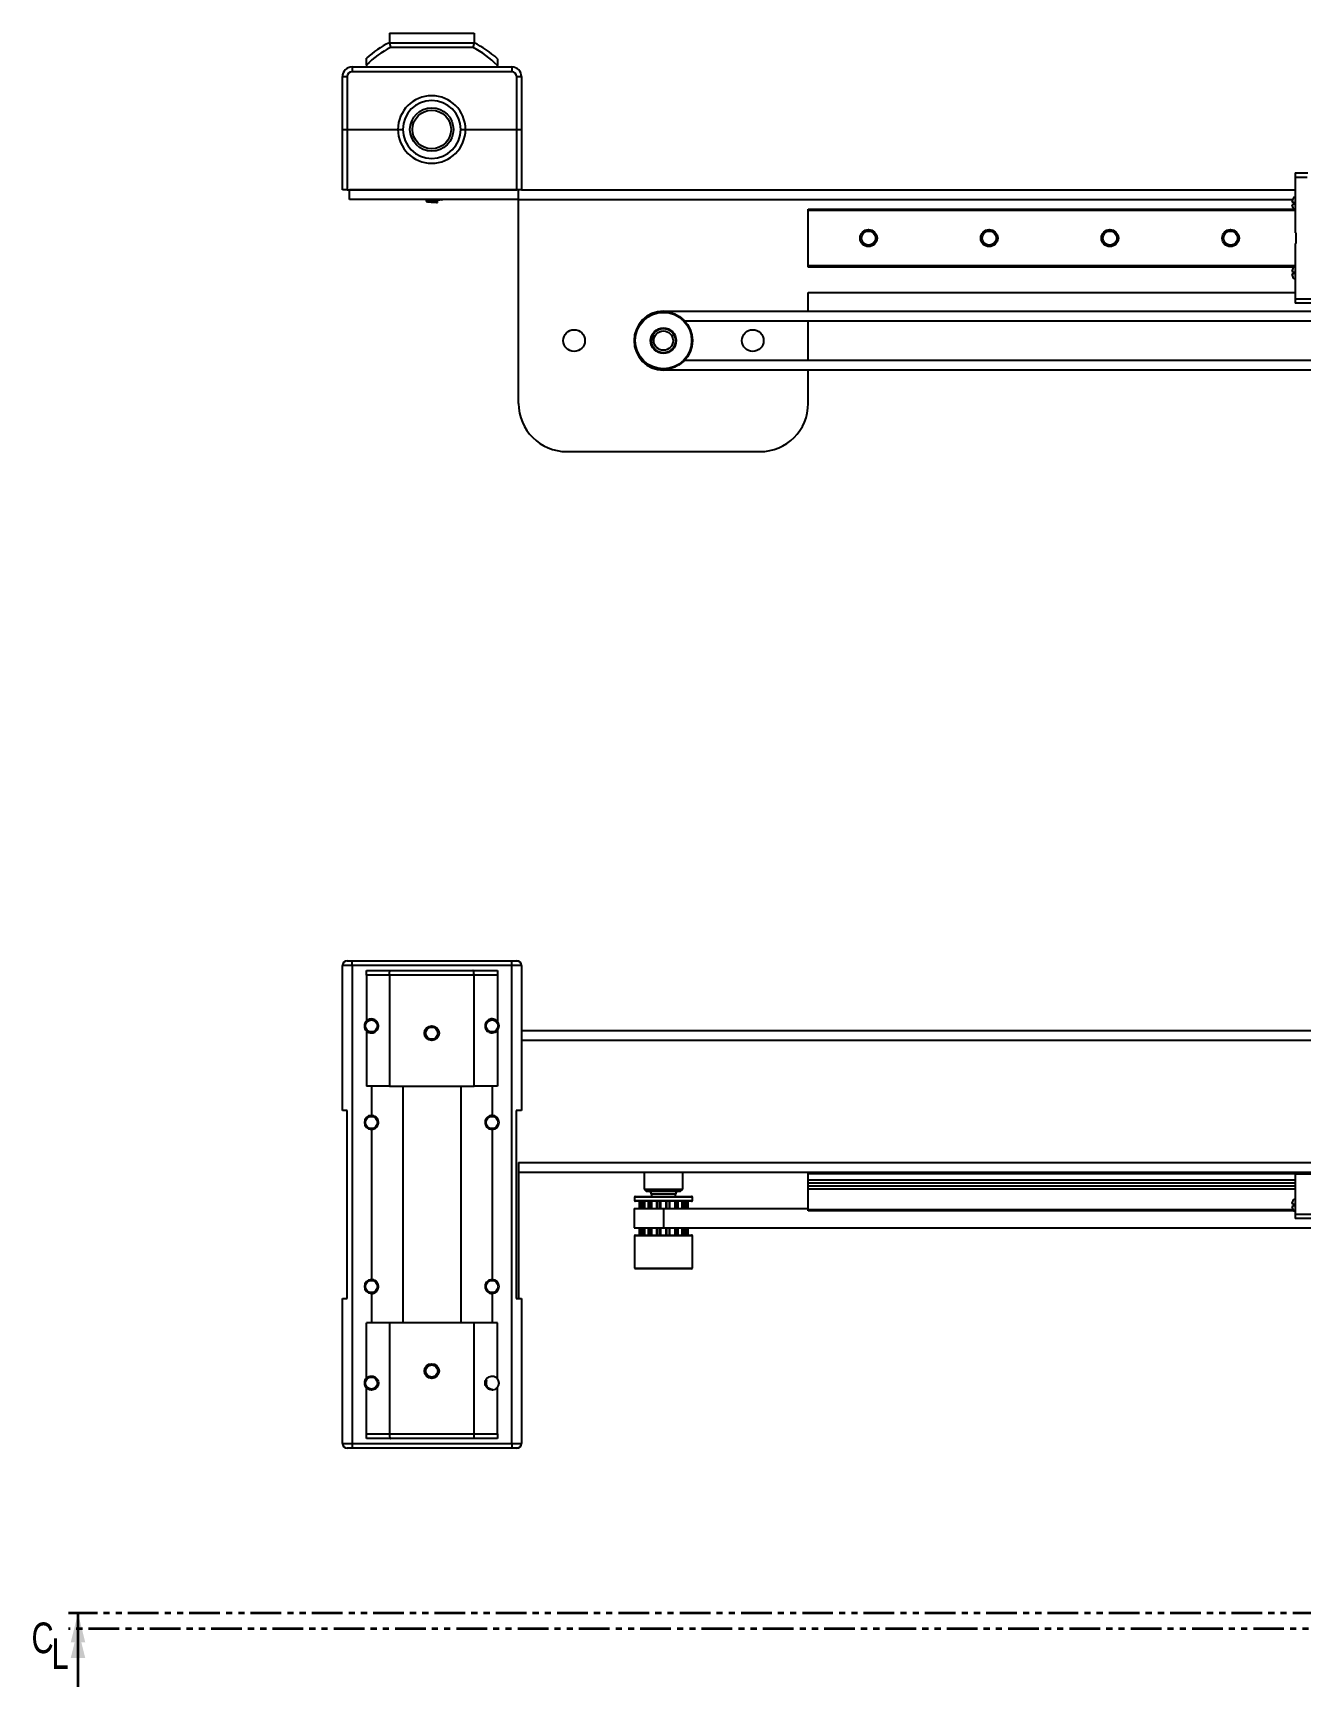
# Model space of a CAD drawing. Header units: millimetres. Extents: x -358 to 836, y 5 to 1249.
# Drawn here: x -12.6 to 250, y 604.2 to 946.8 of the extents above; entities that cross this region are included whole.
import ezdxf

# ---------------------------------------------------------------- set-up
doc = ezdxf.new("R2010")
doc.units = ezdxf.units.MM
doc.linetypes.add('PHANTOM', pattern=[12.7, 6.35, -1.27, 1.27, -1.27, 1.27, -1.27])
doc.styles.add('SLDTEXTSTYLE0', font='TXT', dxfattribs={"width": 0.75})

msp = doc.modelspace()

# ---------------------------------------------------------------- linework, layer by layer
at = {"color": 7, "linetype": 'Continuous', "lineweight": 25}
for p, q in [((61.19, 946.84), (61.19, 944.84)), ((61.19, 946.84), (78.73, 946.84)), ((78.73, 946.84), (78.73, 944.84)), ((61.19, 944.84), (78.73, 944.84)), ((78.5, 943.84), (61.43, 943.84)), ((53.46, 939.82), (53.46, 938.82)), ((53.46, 939.82), (86.56, 939.82)), ((56.46, 940.24), (56.46, 939.82)), ((83.56, 939.82), (83.56, 940.14)), ((86.56, 939.82), (86.56, 938.82)), ((51.46, 937.82), (52.46, 937.82)), ((51.46, 926.87), (51.46, 937.82)), ((52.46, 937.82), (52.46, 926.87)), ((86.56, 938.82), (53.46, 938.82)), ((87.56, 937.82), (88.56, 937.82)), ((87.56, 926.87), (87.56, 937.82)), ((88.56, 937.82), (88.56, 926.87)), ((51.46, 926.87), (52.46, 926.87)), ((51.46, 914.37), (51.46, 926.87)), ((52.46, 926.87), (62.96, 926.87)), ((52.46, 926.87), (52.46, 914.37)), ((62.96, 926.87), (63.96, 926.87)), ((75.96, 926.87), (76.96, 926.87)), ((76.96, 926.87), (87.56, 926.87)), ((87.56, 926.87), (88.56, 926.87)), ((87.56, 914.37), (87.56, 926.87)), ((88.56, 926.87), (88.56, 914.37)), ((248.83, 917.87), (251.45, 917.87)), ((248.83, 917.87), (248.83, 916.94)), ((251.29, 916.94), (248.83, 916.94)), ((248.83, 916.94), (248.83, 905.46)), ((52.46, 914.37), (51.46, 914.37)), ((52.46, 914.37), (87.56, 914.37)), ((52.96, 912.37), (52.96, 914.37)), ((87.96, 914.37), (52.96, 914.37)), ((87.96, 912.37), (52.96, 912.37)), ((68.81, 912.37), (68.81, 911.98)), ((70.73, 912.17), (71.01, 912.15)), ((71.01, 912.15), (71.01, 911.97)), ((72.11, 912.33), (72.11, 912.37)), ((88.56, 914.37), (87.96, 914.37)), ((87.96, 912.37), (87.96, 914.37)), ((87.96, 870.12), (87.96, 912.37)), ((88.56, 914.37), (248.83, 914.37)), ((147.96, 910.07), (147.96, 910.37)), ((147.96, 910.37), (248.83, 910.37)), ((147.96, 898.67), (147.96, 910.07)), ((248.83, 910.07), (147.96, 910.07)), ((248.48, 910.48), (248.6, 910.37)), ((248.52, 910.49), (248.49, 910.49)), ((249.03, 905.46), (248.83, 905.46)), ((249.03, 903.27), (249.03, 905.46)), ((248.83, 903.27), (248.83, 891.8)), ((248.83, 903.27), (249.03, 903.27)), ((147.96, 898.67), (248.83, 898.67)), ((147.96, 898.37), (147.96, 898.67)), ((248.83, 898.37), (147.96, 898.37)), ((248.6, 898.37), (248.49, 898.25)), ((248.52, 896.09), (248.49, 896.09)), ((147.96, 893.12), (248.83, 893.12)), ((147.96, 889.21), (147.96, 893.12)), ((248.83, 891.8), (253.25, 891.8)), ((248.83, 891.8), (248.83, 890.87)), ((117.96, 889.21), (254.29, 889.21)), ((253.46, 890.87), (248.83, 890.87)), ((122.35, 887.21), (254.29, 887.21)), ((147.96, 879.03), (147.96, 887.21)), ((121.31, 878.14), (121.31, 878.14)), ((253.97, 879.03), (122.35, 879.03)), ((256.76, 877.03), (117.96, 877.03)), ((147.96, 870.12), (147.96, 877.03)), ((97.96, 860.12), (137.96, 860.12)), ((52.46, 754.64), (53.46, 754.64)), ((53.46, 753.64), (53.46, 754.64)), ((53.46, 754.64), (86.56, 754.64)), ((86.56, 753.64), (86.56, 754.64)), ((86.56, 754.64), (87.56, 754.64)), ((87.56, 754.64), (87.96, 754.64)), ((87.96, 754.64), (87.96, 754.56)), ((53.46, 753.64), (51.46, 753.64)), ((51.46, 723.64), (51.46, 753.64)), ((86.56, 753.64), (53.46, 753.64)), ((53.46, 753.64), (53.46, 654.64)), ((56.46, 752.64), (61.43, 752.64)), ((56.46, 751.64), (56.46, 742.19)), ((61.19, 751.64), (56.46, 751.64)), ((78.73, 751.64), (61.19, 751.64)), ((61.19, 751.64), (61.19, 728.64)), ((61.43, 752.64), (78.5, 752.64)), ((78.5, 752.64), (83.56, 752.64)), ((78.73, 728.64), (78.73, 751.64)), ((83.56, 751.64), (78.73, 751.64)), ((83.56, 751.64), (83.56, 742.09)), ((88.56, 753.64), (86.56, 753.64)), ((86.56, 654.64), (86.56, 753.64)), ((88.56, 753.64), (88.56, 723.64)), ((83.56, 740.19), (83.56, 728.64)), ((88.56, 740.21), (487.46, 740.21)), ((56.46, 740.09), (56.46, 728.64)), ((61.19, 728.64), (56.46, 728.64)), ((57.46, 728.64), (57.46, 722.59)), ((61.19, 728.64), (78.73, 728.64)), ((63.97, 728.64), (63.97, 679.64)), ((75.96, 728.64), (75.96, 679.64)), ((83.56, 728.64), (78.73, 728.64)), ((82.46, 728.64), (82.46, 722.59)), ((52.46, 723.64), (51.46, 723.64)), ((52.46, 684.64), (52.46, 723.64)), ((88.56, 723.64), (87.46, 723.64)), ((87.46, 723.64), (87.46, 684.64)), ((57.46, 719.69), (57.46, 688.59)), ((82.46, 719.69), (82.46, 688.59)), ((87.96, 712.81), (487.96, 712.81)), ((87.96, 712.81), (87.96, 684.64)), ((87.96, 710.81), (248.83, 710.81)), ((113.96, 710.81), (113.96, 707.31)), ((121.96, 707.31), (121.96, 710.81)), ((147.96, 710.51), (147.96, 710.81)), ((248.83, 710.51), (147.96, 710.51)), ((147.96, 709.27), (147.96, 710.51)), ((248.83, 710.81), (256.63, 710.81)), ((248.83, 710.41), (248.83, 710.81)), ((248.83, 710.41), (248.83, 702.15)), ((256.63, 710.41), (248.83, 710.41)), ((113.96, 707.31), (114.46, 706.81)), ((113.96, 707.31), (121.96, 707.31)), ((121.46, 706.81), (114.46, 706.81)), ((115.46, 706.31), (115.46, 705.81)), ((120.46, 705.81), (120.46, 706.31)), ((121.46, 706.81), (121.96, 707.31)), ((147.96, 709.27), (248.83, 709.27)), ((147.96, 708.61), (147.96, 709.27)), ((147.96, 708.61), (248.83, 708.61)), ((147.96, 708.02), (147.96, 708.61)), ((147.96, 708.02), (248.83, 708.02)), ((147.96, 707.36), (147.96, 708.02)), ((147.96, 707.36), (248.83, 707.36)), ((147.96, 703.11), (147.96, 707.36)), ((111.87, 703.31), (111.87, 699.31)), ((111.87, 703.31), (117.96, 703.31)), ((111.96, 705.66), (111.96, 704.96)), ((112.11, 705.81), (123.34, 705.81)), ((123.34, 704.81), (112.11, 704.81)), ((112.91, 704.81), (112.91, 703.31)), ((113.53, 704.81), (113.53, 703.31)), ((114.81, 704.81), (114.81, 703.31)), ((116.54, 704.81), (116.54, 703.31)), ((117.96, 703.31), (117.96, 699.31)), ((117.96, 703.31), (147.96, 703.31)), ((119.27, 703.31), (119.27, 704.81)), ((121.02, 703.31), (121.02, 704.81)), ((122.33, 703.31), (122.33, 704.81)), ((122.99, 703.31), (122.99, 704.81)), ((123.01, 703.31), (123.01, 704.81)), ((123.34, 705.81), (123.81, 705.81)), ((123.81, 704.81), (123.34, 704.81)), ((123.96, 704.96), (123.96, 705.66)), ((147.96, 703.11), (248.39, 703.11)), ((147.96, 702.81), (147.96, 703.11)), ((248.6, 702.81), (147.96, 702.81)), ((248.14, 704.32), (248.52, 704.32)), ((248.52, 703.71), (248.14, 703.71)), ((248.48, 705.09), (248.52, 705.09)), ((248.52, 702.94), (248.48, 702.94)), ((111.87, 699.31), (117.96, 699.31)), ((112.91, 699.31), (112.91, 697.81)), ((113.53, 699.31), (113.53, 697.81)), ((114.81, 699.31), (114.81, 697.81)), ((116.54, 699.31), (116.54, 697.81)), ((117.96, 699.31), (255.97, 699.31)), ((119.27, 697.81), (119.27, 699.31)), ((121.02, 697.81), (121.02, 699.31)), ((122.33, 697.81), (122.33, 699.31)), ((122.99, 697.81), (122.99, 699.31)), ((123.01, 697.81), (123.01, 699.31)), ((248.83, 702.15), (256.63, 702.15)), ((248.83, 702.15), (248.83, 701.21)), ((256.63, 701.21), (248.83, 701.21)), ((111.96, 697.66), (111.96, 690.96)), ((112.11, 697.81), (123.81, 697.81)), ((123.96, 690.96), (123.96, 697.66)), ((123.81, 690.81), (112.11, 690.81)), ((57.46, 685.69), (57.46, 679.64)), ((82.46, 685.69), (82.46, 679.64)), ((51.46, 654.64), (51.46, 684.64)), ((51.46, 684.64), (52.46, 684.64)), ((87.46, 684.64), (88.56, 684.64)), ((88.56, 684.64), (88.56, 654.64)), ((56.46, 668.19), (56.46, 679.64)), ((61.19, 679.64), (56.46, 679.64)), ((61.19, 679.64), (61.19, 656.64)), ((78.73, 679.64), (61.19, 679.64)), ((78.73, 656.64), (78.73, 679.64)), ((83.56, 679.64), (78.73, 679.64)), ((83.56, 668.09), (83.56, 679.64)), ((56.46, 656.64), (56.46, 666.09)), ((83.56, 656.64), (83.56, 666.19)), ((51.46, 654.64), (53.46, 654.64)), ((53.46, 654.64), (86.56, 654.64)), ((53.46, 654.64), (53.46, 653.64)), ((56.46, 656.64), (61.19, 656.64)), ((61.43, 655.64), (56.46, 655.64)), ((61.19, 656.64), (78.73, 656.64)), ((78.5, 655.64), (61.43, 655.64)), ((83.56, 655.64), (78.5, 655.64)), ((78.73, 656.64), (83.56, 656.64)), ((86.56, 654.64), (88.56, 654.64)), ((86.56, 654.64), (86.56, 653.64)), ((53.46, 653.64), (52.46, 653.64)), ((86.56, 653.64), (53.46, 653.64)), ((87.56, 653.64), (86.56, 653.64)), ((87.96, 653.64), (87.56, 653.64)), ((87.96, 653.73), (87.96, 653.64))]:
    msp.add_line(p, q, dxfattribs=at)
at = {"color": 8, "linetype": 'Continuous', "lineweight": 25}
for p, q in [((87.96, 912.37), (248.32, 912.37)), ((117.96, 889.21), (117.96, 889.12)), ((117.96, 877.03), (117.96, 877.12)), ((88.56, 738.21), (487.46, 738.21)), ((120.46, 706.31), (115.46, 706.31)), ((123.48, 705.66), (111.96, 705.66)), ((111.96, 704.96), (123.48, 704.96)), ((112.91, 704.81), (112.91, 703.31)), ((113.01, 704.81), (113.01, 703.31)), ((113.21, 704.81), (113.21, 703.31)), ((113.55, 704.81), (113.55, 703.31)), ((113.84, 704.81), (113.84, 703.31)), ((114.07, 704.81), (114.07, 703.31)), ((114.87, 704.81), (114.87, 703.31)), ((115.3, 704.81), (115.3, 703.31)), ((115.52, 704.81), (115.52, 703.31)), ((116.65, 704.81), (116.65, 703.31)), ((117.17, 704.81), (117.17, 703.31)), ((117.34, 704.81), (117.34, 703.31)), ((118.46, 704.81), (118.46, 703.31)), ((118.63, 704.81), (118.63, 703.31)), ((119.15, 704.81), (119.15, 703.31)), ((120.3, 704.81), (120.3, 703.31)), ((120.51, 704.81), (120.51, 703.31)), ((120.96, 704.81), (120.96, 703.31)), ((121.78, 704.81), (121.78, 703.31)), ((122, 704.81), (122, 703.31)), ((122.3, 704.81), (122.3, 703.31)), ((122.68, 704.81), (122.68, 703.31)), ((122.88, 704.81), (122.88, 703.31)), ((122.99, 704.81), (122.99, 703.31)), ((123.96, 705.66), (123.48, 705.66)), ((123.48, 704.96), (123.96, 704.96)), ((112.91, 699.31), (112.91, 697.81)), ((113.01, 699.31), (113.01, 697.81)), ((113.21, 699.31), (113.21, 697.81)), ((113.55, 699.31), (113.55, 697.81)), ((113.84, 699.31), (113.84, 697.81)), ((114.07, 699.31), (114.07, 697.81)), ((114.87, 699.31), (114.87, 697.81)), ((115.3, 699.31), (115.3, 697.81)), ((115.52, 699.31), (115.52, 697.81)), ((116.65, 699.31), (116.65, 697.81)), ((117.17, 699.31), (117.17, 697.81)), ((117.34, 699.31), (117.34, 697.81)), ((118.46, 699.31), (118.46, 697.81)), ((118.63, 699.31), (118.63, 697.81)), ((119.15, 699.31), (119.15, 697.81)), ((120.3, 699.31), (120.3, 697.81)), ((120.51, 699.31), (120.51, 697.81)), ((120.96, 699.31), (120.96, 697.81)), ((121.78, 699.31), (121.78, 697.81)), ((122, 699.31), (122, 697.81)), ((122.3, 699.31), (122.3, 697.81)), ((122.68, 699.31), (122.68, 697.81)), ((122.88, 699.31), (122.88, 697.81)), ((122.99, 699.31), (122.99, 697.81)), ((123.96, 697.66), (111.96, 697.66)), ((111.96, 690.96), (123.96, 690.96))]:
    msp.add_line(p, q, dxfattribs=at)
at = {"color": 7, "linetype": 'PHANTOM', "lineweight": 35}
for p, q in [((292.79, 619.44), (-5.31, 619.44)), ((322.72, 616.19), (-5.31, 616.19))]:
    msp.add_line(p, q, dxfattribs=at)
at = {"color": 7, "linetype": 'Continuous', "lineweight": 35}
for p, q in [((-3.31, 607.44), (-3.31, 619.44)), ((-3.31, 604.19), (-3.31, 616.19))]:
    msp.add_line(p, q, dxfattribs=at)
at = {"color": 7, "linetype": 'Continuous', "lineweight": 25, "flags": 128}
for points in [[(71.01, 911.97), (71.06, 911.91), (71.1, 911.85), (71.18, 911.75)], [(71.18, 911.75), (71.18, 911.91), (71.18, 912.06), (71.18, 912.21), (71.18, 912.37)], [(115.66, 882.14), (115.65, 882.16), (115.46, 883.12)]]:
    msp.add_lwpolyline(points, dxfattribs=at)
at = {"color": 7, "linetype": 'Continuous', "lineweight": 25}
for centre, radius in [((69.96, 926.87), 4.5), ((69.96, 926.87), 4), ((160.46, 904.37), 1.75), ((160.46, 904.37), 1.45), ((185.46, 904.37), 1.75), ((185.46, 904.37), 1.45), ((210.46, 904.37), 1.75), ((210.46, 904.37), 1.45), ((235.46, 904.37), 1.75), ((235.46, 904.37), 1.45), ((117.96, 883.12), 6), ((117.96, 883.12), 5.85), ((99.46, 883.12), 2.25), ((117.96, 883.12), 2.65), ((117.96, 883.12), 2.5), ((117.96, 883.12), 2), ((136.46, 883.12), 2.25), ((57.46, 741.14), 1.25), ((69.96, 739.64), 1.52), ((69.96, 739.64), 1.25), ((82.46, 741.14), 1.25), ((57.46, 721.14), 1.25), ((82.46, 721.14), 1.25), ((57.46, 687.14), 1.25), ((82.46, 687.14), 1.25), ((57.46, 667.14), 1.25), ((69.96, 669.64), 1.52), ((69.96, 669.64), 1.25)]:
    msp.add_circle(centre, radius, dxfattribs=at)
for centre, radius, start, end in [((69.96, 926.87), 20, 116.0059, 132.4542), ((69.96, 926.87), 19, 116.6938, 135.2778), ((69.96, 926.87), 19, 44.3095, 63.3062), ((69.96, 926.87), 20, 47.1721, 63.9941), ((53.46, 937.82), 2, 90, 180), ((86.56, 937.82), 2, 0, 90), ((53.46, 937.82), 1, 90, 180), ((86.56, 937.82), 1, 0, 90), ((69.96, 926.87), 7, 0, 180), ((69.96, 926.87), 6, 0, 180), ((69.96, 926.87), 7, 180, 0), ((69.96, 926.87), 6, 180, 0), ((249.73, 911.57), 1.62, 138.4674, 169.1618), ((249.73, 911.57), 1.25, 165.8995, 194.1005), ((249.73, 911.57), 1.65, 123.0557, 138.9526), ((249.73, 911.57), 1.62, 190.8382, 221.5326), ((249.73, 897.17), 1.62, 138.4674, 169.1618), ((249.73, 897.17), 1.62, 190.8382, 221.5326), ((249.73, 897.17), 1.25, 165.8995, 194.1005), ((249.73, 897.17), 1.65, 220.987, 236.9443), ((117.96, 883.12), 6.09, 90, 270), ((117.96, 883.12), 2.5, 23.1846, 180), ((97.96, 870.12), 10, 180, 270), ((137.96, 870.12), 10, 270, 0), ((52.46, 753.64), 1, 90, 180), ((87.56, 753.64), 1, 0, 90), ((57.46, 741.14), 1.45, 133.6028, 226.3972), ((82.46, 741.14), 1.45, 319.0983, 40.9017), ((57.46, 721.14), 1.45, 90, 270), ((82.46, 721.14), 1.45, 270, 90), ((114.96, 706.31), 0.5, 0, 90), ((120.96, 706.31), 0.5, 90, 180), ((112.11, 705.66), 0.15, 90, 180), ((112.11, 704.96), 0.15, 180, 270), ((123.81, 705.66), 0.15, 0, 90), ((123.81, 704.96), 0.15, 270, 0), ((249.73, 704.01), 1.65, 123.0557, 139.3356), ((249.73, 704.01), 1.65, 220.6644, 236.9443), ((112.11, 697.66), 0.15, 90, 180), ((123.81, 697.66), 0.15, 0, 90), ((112.11, 690.96), 0.15, 180, 270), ((123.81, 690.96), 0.15, 270, 0), ((57.46, 687.14), 1.45, 90, 270), ((82.46, 687.14), 1.45, 270, 90), ((57.46, 667.14), 1.45, 133.6028, 226.3972), ((82.46, 667.14), 1.25, 151.0452, 270), ((82.46, 667.14), 1.45, 319.0983, 40.9017), ((52.46, 654.64), 1, 180, 270), ((87.56, 654.64), 1, 270, 0)]:
    msp.add_arc(centre, radius, start, end, dxfattribs=at)
for points, knots in [([(61.19, 944.84), (61.19, 944.83), (61.2, 944.81), (61.24, 944.64), (61.29, 944.4), (61.36, 944.12), (61.41, 943.93), (61.42, 943.84), (61.43, 943.84)], [0, 0, 0, 0, 0.207725, 0.415367, 0.625323, 0.840416, 0.99405, 1, 1, 1, 1]), ([(78.73, 944.84), (78.73, 944.83), (78.72, 944.81), (78.68, 944.64), (78.63, 944.4), (78.56, 944.12), (78.52, 943.93), (78.5, 943.84), (78.5, 943.84)], [0, 0, 0, 0, 0.207725, 0.415366, 0.625324, 0.840417, 0.99405, 1, 1, 1, 1]), ([(56.46, 940.24), (56.46, 940.45), (56.46, 940.81), (56.46, 941.24), (56.46, 941.49), (56.46, 941.61), (56.46, 941.62), (56.46, 941.62)], [0, 0, 0, 0, 0.339623, 0.572496, 0.751546, 0.897523, 1, 1, 1, 1]), ([(83.56, 941.53), (83.56, 941.52), (83.56, 941.5), (83.56, 941.34), (83.56, 941.05), (83.56, 940.63), (83.56, 940.3), (83.56, 940.14)], [0, 0, 0, 0, 0.143452, 0.286328, 0.481365, 0.747049, 1, 1, 1, 1]), ([(72.06, 912.34), (72.08, 912.33), (72.14, 912.31), (71.86, 912.26), (71.3, 912.21), (70.56, 912.16), (69.8, 912.11), (69.18, 912.06), (68.83, 912.01), (68.85, 911.99), (68.85, 911.98)], [0, 0, 0, 0, 0.078238, 0.220088, 0.359455, 0.499212, 0.640842, 0.778512, 0.921133, 1, 1, 1, 1]), ([(68.84, 911.96), (68.89, 911.94), (68.99, 911.92), (69.23, 911.9), (69.32, 911.89), (69.51, 911.87), (69.61, 911.86), (69.93, 911.84), (70.19, 911.82), (70.7, 911.79), (70.96, 911.77), (71.18, 911.75)], [0, 0, 0, 0, 0.25, 0.25, 0.375, 0.375, 0.5, 0.5, 0.75, 0.75, 1, 1, 1, 1]), ([(69.67, 912.1), (69.68, 912.1), (69.8, 912.08), (70.21, 912.05), (70.68, 912), (70.94, 911.98), (71.01, 911.97)], [0, 0, 0, 0, 0.0150866, 0.4139537, 0.8275914, 1, 1, 1, 1]), ([(248.14, 911.87), (248.19, 911.87), (248.27, 911.87), (248.45, 911.87), (248.52, 911.87)], [0, 0, 0, 0, 0.6290253, 1, 1, 1, 1]), ([(248.49, 912.64), (248.49, 912.64), (248.47, 912.64), (248.5, 912.64), (248.52, 912.64)], [0, 0, 0, 0, 0.370748, 1, 1, 1, 1]), ([(248.52, 911.26), (248.41, 911.26), (248.23, 911.26), (248.16, 911.26), (248.14, 911.26)], [0, 0, 0, 0, 0.6290258, 1, 1, 1, 1]), ([(248.49, 898.24), (248.49, 898.24), (248.47, 898.24), (248.5, 898.24), (248.52, 898.24)], [0, 0, 0, 0, 0.370748, 1, 1, 1, 1]), ([(248.14, 897.47), (248.19, 897.47), (248.27, 897.47), (248.45, 897.47), (248.52, 897.47)], [0, 0, 0, 0, 0.6290253, 1, 1, 1, 1]), ([(248.52, 896.86), (248.41, 896.86), (248.23, 896.86), (248.16, 896.86), (248.14, 896.86)], [0, 0, 0, 0, 0.6290258, 1, 1, 1, 1]), ([(119.25, 877.26), (119.26, 877.26), (119.28, 877.27), (119.39, 877.29), (119.51, 877.32), (119.53, 877.33)], [0, 0, 0, 0, 0.373765, 0.881492, 1, 1, 1, 1]), ([(121.12, 878.02), (121.13, 878.02), (121.22, 878.08), (121.29, 878.13), (121.3, 878.14), (121.31, 878.14)], [0, 0, 0, 0, 0.024241, 0.622513, 1, 1, 1, 1]), ([(56.46, 751.64), (56.46, 751.73), (56.46, 751.91), (56.46, 752.18), (56.46, 752.43), (56.46, 752.61), (56.46, 752.63), (56.46, 752.64)], [0, 0, 0, 0, 0.1445907, 0.2886106, 0.4843912, 0.749566, 1, 1, 1, 1]), ([(61.19, 751.64), (61.19, 751.75), (61.2, 751.97), (61.24, 752.27), (61.29, 752.49), (61.36, 752.62), (61.41, 752.64), (61.42, 752.64), (61.43, 752.64)], [0, 0, 0, 0, 0.207725, 0.415369, 0.625324, 0.840416, 0.99405, 1, 1, 1, 1]), ([(78.73, 751.64), (78.73, 751.75), (78.72, 751.97), (78.68, 752.27), (78.63, 752.49), (78.56, 752.62), (78.52, 752.64), (78.5, 752.64), (78.5, 752.64)], [0, 0, 0, 0, 0.207725, 0.415368, 0.625325, 0.840417, 0.99405, 1, 1, 1, 1]), ([(83.56, 752.64), (83.56, 752.62), (83.56, 752.59), (83.56, 752.36), (83.56, 752.11), (83.56, 751.86), (83.56, 751.71), (83.56, 751.64)], [0, 0, 0, 0, 0.343009, 0.575107, 0.753276, 0.898032, 1, 1, 1, 1]), ([(56.46, 740.09), (56.62, 739.97), (56.94, 739.73), (57.54, 739.65), (58.09, 739.79), (58.53, 740.12), (58.8, 740.52), (58.92, 740.97), (58.91, 741.41), (58.77, 741.81), (58.53, 742.15), (58.18, 742.42), (57.73, 742.6), (57.19, 742.6), (56.75, 742.44), (56.52, 742.24), (56.46, 742.19)], [0, 0, 0, 0, 0.093414, 0.18532, 0.287482, 0.359286, 0.419779, 0.480552, 0.534459, 0.586127, 0.640713, 0.702454, 0.775249, 0.862008, 0.96145, 1, 1, 1, 1]), ([(83.56, 742.09), (83.4, 742.23), (83.11, 742.49), (82.54, 742.62), (81.98, 742.55), (81.51, 742.27), (81.19, 741.89), (81.01, 741.44), (81, 740.98), (81.11, 740.57), (81.32, 740.21), (81.64, 739.92), (82.07, 739.72), (82.58, 739.66), (83.12, 739.8), (83.42, 740.07), (83.56, 740.19)], [0, 0, 0, 0, 0.089901, 0.173233, 0.270937, 0.344639, 0.405701, 0.467096, 0.520434, 0.570072, 0.621369, 0.678542, 0.745415, 0.825187, 0.918142, 1, 1, 1, 1]), ([(57.46, 719.69), (57.64, 719.71), (57.97, 719.74), (58.41, 720.01), (58.72, 720.37), (58.89, 720.78), (58.93, 721.2), (58.85, 721.6), (58.68, 721.96), (58.39, 722.29), (57.96, 722.54), (57.63, 722.57), (57.46, 722.59)], [0, 0, 0, 0, 0.137754, 0.258141, 0.353313, 0.433227, 0.51344, 0.586697, 0.661024, 0.744413, 0.869198, 1, 1, 1, 1]), ([(82.46, 722.59), (82.28, 722.57), (81.95, 722.54), (81.51, 722.27), (81.2, 721.91), (81.03, 721.5), (80.99, 721.08), (81.07, 720.68), (81.24, 720.33), (81.53, 719.99), (81.96, 719.74), (82.29, 719.71), (82.46, 719.69)], [0, 0, 0, 0, 0.137754, 0.258139, 0.353313, 0.433228, 0.51344, 0.586698, 0.661024, 0.744413, 0.869198, 1, 1, 1, 1]), ([(248.52, 705.09), (248.41, 704.94), (248.23, 704.71), (248.16, 704.42), (248.14, 704.32)], [0, 0, 0, 0, 0.6290258, 1, 1, 1, 1]), ([(248.14, 703.71), (248.19, 703.53), (248.27, 703.25), (248.45, 703.02), (248.52, 702.94)], [0, 0, 0, 0, 0.6290253, 1, 1, 1, 1]), ([(248.52, 704.32), (248.49, 704.18), (248.46, 703.97), (248.5, 703.77), (248.52, 703.71)], [0, 0, 0, 0, 0.68462, 1, 1, 1, 1]), ([(57.46, 685.69), (57.64, 685.71), (57.97, 685.74), (58.41, 686.01), (58.72, 686.37), (58.89, 686.78), (58.93, 687.2), (58.85, 687.6), (58.68, 687.96), (58.39, 688.29), (57.96, 688.54), (57.63, 688.57), (57.46, 688.59)], [0, 0, 0, 0, 0.137754, 0.25814, 0.353312, 0.433228, 0.51344, 0.586697, 0.661024, 0.744413, 0.869198, 1, 1, 1, 1]), ([(82.46, 688.59), (82.28, 688.57), (81.95, 688.54), (81.51, 688.27), (81.2, 687.91), (81.03, 687.5), (80.99, 687.08), (81.07, 686.68), (81.24, 686.33), (81.53, 685.99), (81.96, 685.74), (82.29, 685.71), (82.46, 685.69)], [0, 0, 0, 0, 0.137754, 0.258139, 0.353313, 0.433228, 0.51344, 0.586698, 0.661024, 0.744413, 0.869198, 1, 1, 1, 1]), ([(56.46, 668.19), (56.62, 668.31), (56.94, 668.55), (57.54, 668.63), (58.09, 668.49), (58.53, 668.16), (58.8, 667.76), (58.92, 667.31), (58.91, 666.87), (58.77, 666.47), (58.53, 666.13), (58.18, 665.86), (57.73, 665.69), (57.19, 665.68), (56.75, 665.84), (56.52, 666.04), (56.46, 666.09)], [0, 0, 0, 0, 0.093414, 0.18532, 0.287482, 0.359286, 0.419779, 0.480553, 0.534459, 0.586127, 0.640713, 0.702454, 0.775249, 0.862008, 0.96145, 1, 1, 1, 1]), ([(83.56, 666.19), (83.4, 666.05), (83.11, 665.79), (82.54, 665.66), (81.98, 665.73), (81.51, 666.01), (81.19, 666.4), (81.01, 666.84), (81, 667.3), (81.11, 667.71), (81.32, 668.07), (81.64, 668.36), (82.07, 668.56), (82.58, 668.62), (83.12, 668.49), (83.42, 668.22), (83.56, 668.09)], [0, 0, 0, 0, 0.089901, 0.173233, 0.270937, 0.344639, 0.405701, 0.467096, 0.520434, 0.570072, 0.621369, 0.678541, 0.745415, 0.825187, 0.918142, 1, 1, 1, 1]), ([(56.46, 655.64), (56.46, 655.66), (56.46, 655.69), (56.46, 655.92), (56.46, 656.17), (56.46, 656.42), (56.46, 656.58), (56.46, 656.64)], [0, 0, 0, 0, 0.339623, 0.572496, 0.751546, 0.897523, 1, 1, 1, 1]), ([(61.19, 656.64), (61.19, 656.53), (61.2, 656.31), (61.24, 656.02), (61.29, 655.79), (61.36, 655.67), (61.41, 655.64), (61.42, 655.64), (61.43, 655.64)], [0, 0, 0, 0, 0.207725, 0.415367, 0.625323, 0.840416, 0.99405, 1, 1, 1, 1]), ([(78.73, 656.64), (78.73, 656.53), (78.72, 656.31), (78.68, 656.02), (78.63, 655.79), (78.56, 655.67), (78.52, 655.64), (78.5, 655.64), (78.5, 655.64)], [0, 0, 0, 0, 0.207725, 0.415366, 0.625324, 0.840417, 0.99405, 1, 1, 1, 1]), ([(83.56, 656.64), (83.56, 656.55), (83.56, 656.37), (83.56, 656.1), (83.56, 655.85), (83.56, 655.67), (83.56, 655.65), (83.56, 655.64)], [0, 0, 0, 0, 0.143452, 0.286328, 0.481365, 0.747049, 1, 1, 1, 1])]:
    msp.add_open_spline(points, degree=3, knots=knots, dxfattribs=at)
at = {"color": 7, "linetype": 'Continuous', "lineweight": 35}
for points in [[(-3.31, 619.44), (-4.81, 613.44), (-1.81, 613.44)], [(-3.31, 616.19), (-4.81, 610.19), (-1.81, 610.19)]]:
    msp.add_solid(points, dxfattribs=at)

# ---------------------------------------------------------------- texts
at = {"color": 7, "linetype": 'Continuous', "char_height": 6.35, "attachment_point": 1, "style": 'SLDTEXTSTYLE0'}
for s, insert in [('C', (-12.95, 617.53)), ('L', (-8.79, 614.28))]:
    msp.add_mtext(s, dxfattribs=dict(at, insert=insert))

doc.saveas('drawing.dxf')
